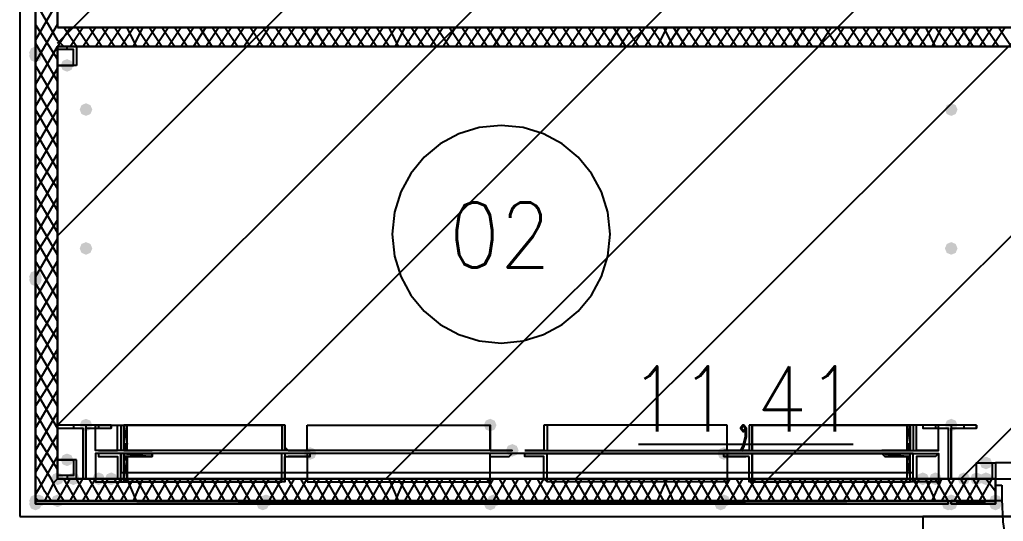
# Model space of a CAD drawing. Header units: millimetres. Extents: x 0 to 420, y 0 to 297.
# Drawn here: x 105.16 to 118.34, y 117.88 to 124.61 of the extents above; entities that cross this region are included whole.
import ezdxf

# ---------------------------------------------------------------- set-up
doc = ezdxf.new("R2010")
doc.units = ezdxf.units.MM
doc.layers.get('0').update_dxf_attribs({"linetype": 'CONTINUOUS'})
doc.styles.get("Standard").update_dxf_attribs({"font": 'STANDARD'})

msp = doc.modelspace()

# ---------------------------------------------------------------- hatches: boundary and pattern name
at = {"true_color": 0x000007}
h = msp.add_hatch(color=0, dxfattribs=at)
h.paths.add_polyline_path([(105.367667, 136.186333), (105.367667, 118.152333)], flags=0)
h.paths.add_polyline_path([(105.367667, 118.152333), (105.367667, 136.186333)], flags=0)
at = {"true_color": 0x0000fe}
for points in [[(105.452333, 124.163667), (105.427463, 124.103871), (105.367667, 124.079), (105.307871, 124.103871), (105.283, 124.163667), (105.307871, 124.223462), (105.367667, 124.248333), (105.427462, 124.223463)], [(105.452333, 124.121333), (105.427463, 124.061537), (105.367667, 124.036667), (105.307871, 124.061537), (105.283, 124.121333), (105.307871, 124.181129), (105.367667, 124.206), (105.427462, 124.181129)], [(105.452333, 121.158), (105.427463, 121.098204), (105.367667, 121.073333), (105.307871, 121.098204), (105.283, 121.158), (105.307871, 121.217796), (105.367667, 121.242667), (105.427462, 121.217796)], [(105.452333, 121.115667), (105.427463, 121.055871), (105.367667, 121.031), (105.307871, 121.055871), (105.283, 121.115667), (105.307871, 121.175462), (105.367667, 121.200333), (105.427462, 121.175463)], [(105.452333, 118.152333), (105.427463, 118.092537), (105.367667, 118.067667), (105.307871, 118.092537), (105.283, 118.152333), (105.307871, 118.212129), (105.367667, 118.237), (105.427462, 118.212129)], [(105.452333, 118.152333), (105.427463, 118.092537), (105.367667, 118.067667), (105.307871, 118.092537), (105.283, 118.152333), (105.307871, 118.212129), (105.367667, 118.237), (105.427462, 118.212129)], [(105.452333, 118.152333), (105.427463, 118.092537), (105.367667, 118.067667), (105.307871, 118.092537), (105.283, 118.152333), (105.307871, 118.212129), (105.367667, 118.237), (105.427462, 118.212129)], [(105.452333, 118.152333), (105.427463, 118.092537), (105.367667, 118.067667), (105.307871, 118.092537), (105.283, 118.152333), (105.307871, 118.212129), (105.367667, 118.237), (105.427462, 118.212129)], [(105.452333, 118.11), (105.427463, 118.050204), (105.367667, 118.025333), (105.307871, 118.050204), (105.283, 118.11), (105.307871, 118.169796), (105.367667, 118.194667), (105.427462, 118.169796)], [(105.452333, 118.11), (105.427463, 118.050204), (105.367667, 118.025333), (105.307871, 118.050204), (105.283, 118.11), (105.307871, 118.169796), (105.367667, 118.194667), (105.427462, 118.169796)], [(105.452333, 118.11), (105.427463, 118.050204), (105.367667, 118.025333), (105.307871, 118.050204), (105.283, 118.11), (105.307871, 118.169796), (105.367667, 118.194667), (105.427462, 118.169796)], [(105.452333, 118.11), (105.427463, 118.050204), (105.367667, 118.025333), (105.307871, 118.050204), (105.283, 118.11), (105.307871, 118.169796), (105.367667, 118.194667), (105.427462, 118.169796)], [(108.500333, 118.11), (108.475463, 118.050204), (108.415667, 118.025333), (108.355871, 118.050204), (108.331, 118.11), (108.355871, 118.169796), (108.415667, 118.194667), (108.475462, 118.169796)], [(108.542667, 118.152333), (108.517796, 118.092537), (108.458, 118.067667), (108.398204, 118.092537), (108.373333, 118.152333), (108.398204, 118.212129), (108.458, 118.237), (108.517796, 118.212129)], [(111.548333, 118.11), (111.523463, 118.050204), (111.463667, 118.025333), (111.403871, 118.050204), (111.379, 118.11), (111.403871, 118.169796), (111.463667, 118.194667), (111.523462, 118.169796)], [(111.590667, 118.152333), (111.565796, 118.092537), (111.506, 118.067667), (111.446204, 118.092537), (111.421333, 118.152333), (111.446204, 118.212129), (111.506, 118.237), (111.565796, 118.212129)], [(114.638667, 118.11), (114.613796, 118.050204), (114.554, 118.025333), (114.494204, 118.050204), (114.469333, 118.11), (114.494204, 118.169796), (114.554, 118.194667), (114.613796, 118.169796)], [(114.681, 118.152333), (114.656129, 118.092537), (114.596333, 118.067667), (114.536537, 118.092537), (114.511667, 118.152333), (114.536537, 118.212129), (114.596333, 118.237), (114.656129, 118.212129)], [(117.686667, 118.11), (117.661796, 118.050204), (117.602, 118.025333), (117.542204, 118.050204), (117.517333, 118.11), (117.542204, 118.169796), (117.602, 118.194667), (117.661796, 118.169796)], [(117.729, 118.152333), (117.704129, 118.092537), (117.644333, 118.067667), (117.584538, 118.092537), (117.559667, 118.152333), (117.584537, 118.212129), (117.644333, 118.237), (117.704129, 118.212129)], [(117.729, 118.152333), (117.704129, 118.092537), (117.644333, 118.067667), (117.584538, 118.092537), (117.559667, 118.152333), (117.584537, 118.212129), (117.644333, 118.237), (117.704129, 118.212129)], [(117.729, 118.11), (117.704129, 118.050204), (117.644333, 118.025333), (117.584538, 118.050204), (117.559667, 118.11), (117.584537, 118.169796), (117.644333, 118.194667), (117.704129, 118.169796)], [(118.321667, 118.152333), (118.296796, 118.092537), (118.237, 118.067667), (118.177204, 118.092537), (118.152333, 118.152333), (118.177204, 118.212129), (118.237, 118.237), (118.296796, 118.212129)], [(118.321667, 118.11), (118.296796, 118.050204), (118.237, 118.025333), (118.177204, 118.050204), (118.152333, 118.11), (118.177204, 118.169796), (118.237, 118.194667), (118.296796, 118.169796)]]:
    msp.add_hatch(color=0, dxfattribs=at).paths.add_polyline_path(points, flags=0)
at = {"true_color": 0x000007}
for points in [[(105.875667, 123.994333), (105.850796, 123.934537), (105.791, 123.909667), (105.731204, 123.934537), (105.706333, 123.994333), (105.731204, 124.054129), (105.791, 124.079), (105.850796, 124.054129)], [(106.129667, 123.401667), (106.104796, 123.341871), (106.045, 123.317), (105.985204, 123.341871), (105.960333, 123.401667), (105.985204, 123.461462), (106.045, 123.486333), (106.104796, 123.461463)], [(117.729, 123.401667), (117.704129, 123.341871), (117.644333, 123.317), (117.584538, 123.341871), (117.559667, 123.401667), (117.584537, 123.461462), (117.644333, 123.486333), (117.704129, 123.461463)], [(106.129667, 121.539), (106.104796, 121.479204), (106.045, 121.454333), (105.985204, 121.479204), (105.960333, 121.539), (105.985204, 121.598796), (106.045, 121.623667), (106.104796, 121.598796)], [(117.729, 121.539), (117.704129, 121.479204), (117.644333, 121.454333), (117.584538, 121.479204), (117.559667, 121.539), (117.584537, 121.598796), (117.644333, 121.623667), (117.704129, 121.598796)], [(106.129667, 119.168333), (106.104796, 119.108538), (106.045, 119.083667), (105.985204, 119.108538), (105.960333, 119.168333), (105.985204, 119.228129), (106.045, 119.253), (106.104796, 119.228129)], [(111.548333, 119.168333), (111.523463, 119.108538), (111.463667, 119.083667), (111.403871, 119.108538), (111.379, 119.168333), (111.403871, 119.228129), (111.463667, 119.253), (111.523462, 119.228129)], [(117.729, 119.168333), (117.704129, 119.108538), (117.644333, 119.083667), (117.584538, 119.108538), (117.559667, 119.168333), (117.584537, 119.228129), (117.644333, 119.253), (117.704129, 119.228129)], [(109.135333, 118.787333), (109.110463, 118.727537), (109.050667, 118.702667), (108.990871, 118.727537), (108.966, 118.787333), (108.990871, 118.847129), (109.050667, 118.872), (109.110462, 118.847129)], [(111.844667, 118.829667), (111.819796, 118.769871), (111.76, 118.745), (111.700204, 118.769871), (111.675333, 118.829667), (111.700204, 118.889462), (111.76, 118.914333), (111.819796, 118.889463)], [(114.681, 118.787333), (114.656129, 118.727537), (114.596333, 118.702667), (114.536537, 118.727537), (114.511667, 118.787333), (114.536537, 118.847129), (114.596333, 118.872), (114.656129, 118.847129)], [(105.875667, 118.702667), (105.850796, 118.642871), (105.791, 118.618), (105.731204, 118.642871), (105.706333, 118.702667), (105.731204, 118.762462), (105.791, 118.787333), (105.850796, 118.762463)], [(118.194667, 118.660333), (118.169796, 118.600538), (118.11, 118.575667), (118.050204, 118.600538), (118.025333, 118.660333), (118.050204, 118.720129), (118.11, 118.745), (118.169796, 118.720129)], [(105.748667, 118.448667), (105.723796, 118.388871), (105.664, 118.364), (105.604204, 118.388871), (105.579333, 118.448667), (105.604204, 118.508462), (105.664, 118.533333), (105.723796, 118.508463)], [(105.748667, 118.448667), (105.723796, 118.388871), (105.664, 118.364), (105.604204, 118.388871), (105.579333, 118.448667), (105.604204, 118.508462), (105.664, 118.533333), (105.723796, 118.508463)], [(105.960333, 118.448667), (105.935463, 118.388871), (105.875667, 118.364), (105.815871, 118.388871), (105.791, 118.448667), (105.815871, 118.508462), (105.875667, 118.533333), (105.935462, 118.508463)], [(106.299, 118.448667), (106.274129, 118.388871), (106.214333, 118.364), (106.154538, 118.388871), (106.129667, 118.448667), (106.154537, 118.508462), (106.214333, 118.533333), (106.274129, 118.508463)], [(106.468333, 118.448667), (106.443463, 118.388871), (106.383667, 118.364), (106.323871, 118.388871), (106.299, 118.448667), (106.323871, 118.508462), (106.383667, 118.533333), (106.443462, 118.508463)], [(117.348, 118.448667), (117.323129, 118.388871), (117.263333, 118.364), (117.203538, 118.388871), (117.178667, 118.448667), (117.203537, 118.508462), (117.263333, 118.533333), (117.323129, 118.508463)], [(117.517333, 118.448667), (117.492463, 118.388871), (117.432667, 118.364), (117.372871, 118.388871), (117.348, 118.448667), (117.372871, 118.508462), (117.432667, 118.533333), (117.492462, 118.508463)], [(117.898333, 118.448667), (117.873463, 118.388871), (117.813667, 118.364), (117.753871, 118.388871), (117.729, 118.448667), (117.753871, 118.508462), (117.813667, 118.533333), (117.873462, 118.508463)], [(118.067667, 118.448667), (118.042796, 118.388871), (117.983, 118.364), (117.923204, 118.388871), (117.898333, 118.448667), (117.923204, 118.508462), (117.983, 118.533333), (118.042796, 118.508463)], [(118.194667, 118.448667), (118.169796, 118.388871), (118.11, 118.364), (118.050204, 118.388871), (118.025333, 118.448667), (118.050204, 118.508462), (118.11, 118.533333), (118.169796, 118.508463)], [(105.494667, 118.152333), (105.469796, 118.092537), (105.41, 118.067667), (105.350204, 118.092537), (105.325333, 118.152333), (105.350204, 118.212129), (105.41, 118.237), (105.469796, 118.212129)], [(105.748667, 118.152333), (105.723796, 118.092537), (105.664, 118.067667), (105.604204, 118.092537), (105.579333, 118.152333), (105.604204, 118.212129), (105.664, 118.237), (105.723796, 118.212129)]]:
    msp.add_hatch(color=0, dxfattribs=at).paths.add_polyline_path(points, flags=0)
at = {"true_color": 0x000062}
h = msp.add_hatch(color=0, dxfattribs=at)
h.paths.add_polyline_path([(106.553, 119.168333), (106.595333, 119.168333)], flags=0)
h.paths.add_polyline_path([(106.595333, 119.168333), (106.553, 119.168333)], flags=0)
h.paths.add_polyline_path([(106.595333, 119.168333), (106.553, 119.168333)], flags=0)
h.paths.add_polyline_path([(106.553, 119.168333), (106.595333, 119.168333)], flags=0)
h.paths.add_polyline_path([(106.595333, 119.168333), (106.553, 119.168333)], flags=0)
h.paths.add_polyline_path([(106.595333, 119.168333), (106.553, 119.168333)], flags=0)
h = msp.add_hatch(color=0, dxfattribs=at)
h.paths.add_polyline_path([(106.595333, 119.168333), (106.553, 119.168333), (106.595333, 118.914333)], flags=0)
h.paths.add_polyline_path([(106.553, 119.168333), (106.595333, 118.914333), (106.553, 118.914333)], flags=0)
for points in [[(117.094, 119.168333), (117.051667, 119.168333)], [(106.934, 118.829667), (106.849333, 118.829667)], [(116.755333, 118.829667), (116.797667, 118.829667)], [(116.755333, 118.745), (116.797667, 118.745)]]:
    msp.add_hatch(color=0, dxfattribs=at).paths.add_polyline_path(points, flags=0)
h = msp.add_hatch(color=0, dxfattribs=at)
h.paths.add_polyline_path([(117.094, 119.168333), (117.051667, 119.168333), (117.094, 118.914333)], flags=0)
h.paths.add_polyline_path([(117.051667, 119.168333), (117.094, 118.914333), (117.051667, 118.914333)], flags=0)
h = msp.add_hatch(color=0, dxfattribs=at)
h.paths.add_polyline_path([(106.595333, 118.914333), (106.553, 118.914333), (106.595333, 118.872)], flags=0)
h.paths.add_polyline_path([(106.553, 118.914333), (106.595333, 118.872), (106.553, 118.872)], flags=0)
h = msp.add_hatch(color=0, dxfattribs=at)
h.paths.add_polyline_path([(106.595333, 118.872), (106.553, 118.872), (106.595333, 118.829667)], flags=0)
h.paths.add_polyline_path([(106.553, 118.872), (106.595333, 118.829667), (106.553, 118.829667)], flags=0)
h.paths.add_polyline_path([(106.595333, 118.829667), (106.553, 118.829667)], flags=0)
h.paths.add_polyline_path([(106.553, 118.829667), (106.595333, 118.829667)], flags=0)
h.paths.add_polyline_path([(106.595333, 118.829667), (106.553, 118.829667)], flags=0)
h.paths.add_polyline_path([(106.595333, 118.829667), (106.553, 118.829667)], flags=0)
h = msp.add_hatch(color=0, dxfattribs=at)
h.paths.add_polyline_path([(106.637667, 118.829667), (106.553, 118.829667)], flags=0)
h.paths.add_polyline_path([(106.637667, 118.829667), (106.553, 118.829667), (106.595333, 118.829667)], flags=0)
h = msp.add_hatch(color=0, dxfattribs=at)
h.paths.add_polyline_path([(106.849333, 118.829667), (106.553, 118.829667)], flags=0)
h.paths.add_polyline_path([(106.849333, 118.829667), (106.553, 118.829667), (106.637667, 118.829667)], flags=0)
h = msp.add_hatch(color=0, dxfattribs=at)
h.paths.add_polyline_path([(106.553, 118.829667), (106.934, 118.829667)], flags=0)
h.paths.add_polyline_path([(106.934, 118.829667), (106.553, 118.829667)], flags=0)
h.paths.add_polyline_path([(106.934, 118.829667), (106.553, 118.829667)], flags=0)
h.paths.add_polyline_path([(106.553, 118.829667), (106.934, 118.829667)], flags=0)
h.paths.add_polyline_path([(106.934, 118.829667), (106.553, 118.829667)], flags=0)
h.paths.add_polyline_path([(106.934, 118.829667), (106.553, 118.829667)], flags=0)
h.paths.add_polyline_path([(106.553, 118.829667), (106.934, 118.829667)], flags=0)
h.paths.add_polyline_path([(106.934, 118.829667), (106.553, 118.829667)], flags=0)
h.paths.add_polyline_path([(106.934, 118.829667), (106.553, 118.829667)], flags=0)
h.paths.add_polyline_path([(106.553, 118.829667), (106.934, 118.829667)], flags=0)
h.paths.add_polyline_path([(106.934, 118.829667), (106.553, 118.829667)], flags=0)
h.paths.add_polyline_path([(106.934, 118.829667), (106.553, 118.829667)], flags=0)
h.paths.add_polyline_path([(106.553, 118.829667), (106.934, 118.829667)], flags=0)
h = msp.add_hatch(color=0, dxfattribs=at)
h.paths.add_polyline_path([(106.849333, 118.829667), (106.934, 118.829667)], flags=0)
h.paths.add_polyline_path([(106.934, 118.829667), (106.849333, 118.829667)], flags=0)
h = msp.add_hatch(color=0, dxfattribs=at)
h.paths.add_polyline_path([(117.094, 118.829667), (116.755333, 118.829667)], flags=0)
h.paths.add_polyline_path([(116.755333, 118.829667), (117.094, 118.829667)], flags=0)
h.paths.add_polyline_path([(117.094, 118.829667), (116.755333, 118.829667)], flags=0)
h.paths.add_polyline_path([(117.094, 118.829667), (116.755333, 118.829667), (116.713, 118.829667)], flags=0)
h = msp.add_hatch(color=0, dxfattribs=at)
h.paths.add_polyline_path([(116.713, 118.829667), (117.094, 118.829667)], flags=0)
h.paths.add_polyline_path([(117.094, 118.829667), (116.713, 118.829667)], flags=0)
h.paths.add_polyline_path([(117.094, 118.829667), (116.713, 118.829667)], flags=0)
h.paths.add_polyline_path([(116.713, 118.829667), (117.094, 118.829667)], flags=0)
h.paths.add_polyline_path([(117.094, 118.829667), (116.713, 118.829667)], flags=0)
h.paths.add_polyline_path([(117.094, 118.829667), (116.713, 118.829667)], flags=0)
h.paths.add_polyline_path([(116.713, 118.829667), (117.094, 118.829667)], flags=0)
h.paths.add_polyline_path([(117.094, 118.829667), (116.713, 118.829667)], flags=0)
h.paths.add_polyline_path([(117.094, 118.829667), (116.713, 118.829667)], flags=0)
h = msp.add_hatch(color=0, dxfattribs=at)
h.paths.add_polyline_path([(116.755333, 118.829667), (116.797667, 118.829667)], flags=0)
h.paths.add_polyline_path([(116.797667, 118.829667), (116.755333, 118.829667)], flags=0)
h = msp.add_hatch(color=0, dxfattribs=at)
h.paths.add_polyline_path([(117.094, 118.829667), (117.051667, 118.829667)], flags=0)
h.paths.add_polyline_path([(117.051667, 118.829667), (117.094, 118.829667)], flags=0)
h.paths.add_polyline_path([(117.094, 118.829667), (117.051667, 118.829667)], flags=0)
h.paths.add_polyline_path([(117.094, 118.829667), (117.051667, 118.829667), (116.797667, 118.829667)], flags=0)
h = msp.add_hatch(color=0, dxfattribs=at)
h.paths.add_polyline_path([(117.094, 118.914333), (117.051667, 118.914333), (117.094, 118.872)], flags=0)
h.paths.add_polyline_path([(117.051667, 118.914333), (117.094, 118.872), (117.051667, 118.872)], flags=0)
h = msp.add_hatch(color=0, dxfattribs=at)
h.paths.add_polyline_path([(117.094, 118.872), (117.051667, 118.872), (117.094, 118.829667)], flags=0)
h.paths.add_polyline_path([(117.051667, 118.872), (117.094, 118.829667), (117.051667, 118.829667)], flags=0)
h.paths.add_polyline_path([(117.094, 118.829667), (117.051667, 118.829667)], flags=0)
h.paths.add_polyline_path([(117.051667, 118.829667), (117.094, 118.829667)], flags=0)
h.paths.add_polyline_path([(117.094, 118.829667), (117.051667, 118.829667)], flags=0)
h.paths.add_polyline_path([(117.094, 118.829667), (117.051667, 118.829667)], flags=0)
h = msp.add_hatch(color=0, dxfattribs=at)
h.paths.add_polyline_path([(106.553, 118.787333), (106.934, 118.787333)], flags=0)
h.paths.add_polyline_path([(106.553, 118.787333), (106.934, 118.787333)], flags=0)
h.paths.add_polyline_path([(106.934, 118.787333), (106.553, 118.787333)], flags=0)
h.paths.add_polyline_path([(106.934, 118.787333), (106.553, 118.787333)], flags=0)
h.paths.add_polyline_path([(106.553, 118.787333), (106.934, 118.787333)], flags=0)
h.paths.add_polyline_path([(106.934, 118.787333), (106.553, 118.787333)], flags=0)
h.paths.add_polyline_path([(106.934, 118.787333), (106.553, 118.787333)], flags=0)
h.paths.add_polyline_path([(106.553, 118.787333), (106.934, 118.787333)], flags=0)
h.paths.add_polyline_path([(106.934, 118.787333), (106.553, 118.787333)], flags=0)
h = msp.add_hatch(color=0, dxfattribs=at)
h.paths.add_polyline_path([(106.934, 118.787333), (106.553, 118.787333), (106.934, 118.745)], flags=0)
h.paths.add_polyline_path([(106.553, 118.787333), (106.934, 118.745), (106.553, 118.745)], flags=0)
h.paths.add_polyline_path([(106.934, 118.745), (106.553, 118.745)], flags=0)
h.paths.add_polyline_path([(106.553, 118.745), (106.934, 118.745)], flags=0)
h.paths.add_polyline_path([(106.934, 118.745), (106.849333, 118.745)], flags=0)
h.paths.add_polyline_path([(106.934, 118.745), (106.849333, 118.745)], flags=0)
h.paths.add_polyline_path([(106.849333, 118.745), (106.934, 118.745)], flags=0)
h = msp.add_hatch(color=0, dxfattribs=at)
h.paths.add_polyline_path([(106.637667, 118.745), (106.553, 118.745)], flags=0)
h.paths.add_polyline_path([(106.637667, 118.745), (106.553, 118.745), (106.849333, 118.745)], flags=0)
h = msp.add_hatch(color=0, dxfattribs=at)
h.paths.add_polyline_path([(106.595333, 118.745), (106.553, 118.745)], flags=0)
h.paths.add_polyline_path([(106.595333, 118.745), (106.553, 118.745)], flags=0)
h.paths.add_polyline_path([(106.553, 118.745), (106.595333, 118.745)], flags=0)
h.paths.add_polyline_path([(106.595333, 118.745), (106.553, 118.745)], flags=0)
h.paths.add_polyline_path([(106.595333, 118.745), (106.553, 118.745)], flags=0)
h.paths.add_polyline_path([(106.553, 118.745), (106.595333, 118.745)], flags=0)
h.paths.add_polyline_path([(106.595333, 118.745), (106.553, 118.745)], flags=0)
h.paths.add_polyline_path([(106.595333, 118.745), (106.553, 118.745), (106.637667, 118.745)], flags=0)
h = msp.add_hatch(color=0, dxfattribs=at)
h.paths.add_polyline_path([(106.595333, 118.745), (106.553, 118.745), (106.595333, 118.702667)], flags=0)
h.paths.add_polyline_path([(106.553, 118.745), (106.595333, 118.702667), (106.553, 118.702667)], flags=0)
h = msp.add_hatch(color=0, dxfattribs=at)
h.paths.add_polyline_path([(106.595333, 118.702667), (106.553, 118.702667), (106.595333, 118.448667)], flags=0)
h.paths.add_polyline_path([(106.553, 118.702667), (106.595333, 118.448667), (106.553, 118.448667)], flags=0)
h.paths.add_polyline_path([(106.595333, 118.448667), (106.553, 118.448667)], flags=0)
h.paths.add_polyline_path([(106.553, 118.448667), (106.595333, 118.448667)], flags=0)
h.paths.add_polyline_path([(106.595333, 118.448667), (106.553, 118.448667)], flags=0)
h.paths.add_polyline_path([(106.595333, 118.448667), (106.553, 118.448667)], flags=0)
h = msp.add_hatch(color=0, dxfattribs=at)
h.paths.add_polyline_path([(116.713, 118.787333), (117.094, 118.787333)], flags=0)
h.paths.add_polyline_path([(116.713, 118.787333), (117.094, 118.787333)], flags=0)
h.paths.add_polyline_path([(117.094, 118.787333), (116.713, 118.787333)], flags=0)
h.paths.add_polyline_path([(117.094, 118.787333), (116.713, 118.787333)], flags=0)
h.paths.add_polyline_path([(116.713, 118.787333), (117.094, 118.787333)], flags=0)
h.paths.add_polyline_path([(117.094, 118.787333), (116.713, 118.787333)], flags=0)
h.paths.add_polyline_path([(117.094, 118.787333), (116.713, 118.787333)], flags=0)
h.paths.add_polyline_path([(116.713, 118.787333), (117.094, 118.787333)], flags=0)
h.paths.add_polyline_path([(117.094, 118.787333), (116.713, 118.787333)], flags=0)
h = msp.add_hatch(color=0, dxfattribs=at)
h.paths.add_polyline_path([(117.094, 118.787333), (116.713, 118.787333), (117.094, 118.745)], flags=0)
h.paths.add_polyline_path([(116.713, 118.787333), (117.094, 118.745), (116.755333, 118.745)], flags=0)
h.paths.add_polyline_path([(117.094, 118.745), (116.755333, 118.745)], flags=0)
h.paths.add_polyline_path([(116.755333, 118.745), (117.094, 118.745)], flags=0)
h = msp.add_hatch(color=0, dxfattribs=at)
h.paths.add_polyline_path([(116.755333, 118.745), (116.797667, 118.745)], flags=0)
h.paths.add_polyline_path([(116.797667, 118.745), (116.755333, 118.745)], flags=0)
h = msp.add_hatch(color=0, dxfattribs=at)
h.paths.add_polyline_path([(117.094, 118.745), (116.797667, 118.745)], flags=0)
h.paths.add_polyline_path([(116.797667, 118.745), (117.094, 118.745), (117.051667, 118.745)], flags=0)
h = msp.add_hatch(color=0, dxfattribs=at)
h.paths.add_polyline_path([(117.051667, 118.745), (117.094, 118.745)], flags=0)
h.paths.add_polyline_path([(117.094, 118.745), (117.051667, 118.745)], flags=0)
h.paths.add_polyline_path([(117.094, 118.745), (117.051667, 118.745)], flags=0)
h.paths.add_polyline_path([(117.051667, 118.745), (117.094, 118.745)], flags=0)
h.paths.add_polyline_path([(117.094, 118.745), (117.051667, 118.745)], flags=0)
h.paths.add_polyline_path([(117.094, 118.745), (117.051667, 118.745)], flags=0)
h.paths.add_polyline_path([(117.051667, 118.745), (117.094, 118.745)], flags=0)
h.paths.add_polyline_path([(117.094, 118.745), (117.051667, 118.745)], flags=0)
h = msp.add_hatch(color=0, dxfattribs=at)
h.paths.add_polyline_path([(117.094, 118.745), (117.051667, 118.745), (117.094, 118.702667)], flags=0)
h.paths.add_polyline_path([(117.051667, 118.745), (117.094, 118.702667), (117.051667, 118.702667)], flags=0)
h = msp.add_hatch(color=0, dxfattribs=at)
h.paths.add_polyline_path([(117.094, 118.448667), (117.094, 118.406333)], flags=0)
h.paths.add_polyline_path([(117.094, 118.406333), (117.094, 118.448667)], flags=0)
at = {"true_color": 0x000007}
h = msp.add_hatch(color=0, dxfattribs=at)
h.paths.add_polyline_path([(105.367667, 118.152333), (105.367667, 118.11)], flags=0)
h.paths.add_polyline_path([(105.367667, 118.11), (105.367667, 118.152333)], flags=0)
h.paths.add_polyline_path([(105.367667, 118.11), (105.367667, 118.152333), (117.602, 118.11)], flags=0)
h.paths.add_polyline_path([(105.367667, 118.152333), (117.602, 118.11), (117.602, 118.152333)], flags=0)
h = msp.add_hatch(color=0, dxfattribs=at)
h.paths.add_polyline_path([(118.237, 118.152333), (117.644333, 118.152333), (118.237, 118.11)], flags=0)
h.paths.add_polyline_path([(117.644333, 118.152333), (118.237, 118.11), (117.644333, 118.11)], flags=0)

# ---------------------------------------------------------------- linework, layer by layer
at = {"color": 0, "true_color": 0x000007}
for points in [[(105.156, 117.940667), (390.990667, 117.940667), (390.990667, 235.627333), (105.156, 235.627333)], [(105.664, 124.502333), (122.174, 124.502333), (122.174, 118.448667), (134.874, 118.448667), (134.874, 152.908), (105.664, 152.908), (105.664, 136.567333)], [(105.367667, 136.186333), (105.367667, 118.152333)], [(105.367667, 118.152333), (105.367667, 136.186333)], [(105.367667, 136.186333), (105.367667, 118.152333)], [(105.367667, 136.186333), (105.367667, 118.152333)], [(105.918, 123.994333), (105.664, 123.994333), (105.664, 124.248333), (105.918, 124.248333)], [(105.875667, 123.994333), (105.875667, 124.206), (105.664, 124.206), (105.664, 123.994333)], [(106.383667, 119.168333), (105.664, 119.168333), (105.664, 119.126), (106.002667, 119.126), (106.002667, 118.448667), (105.664, 118.448667), (106.383667, 118.448667), (106.045, 118.448667), (106.045, 119.126), (106.383667, 119.126)], [(109.008333, 119.168333), (111.463667, 119.168333), (111.463667, 118.829667), (109.008333, 118.829667)], [(114.638667, 119.168333), (112.225667, 119.168333), (112.225667, 118.829667), (114.638667, 118.829667)], [(117.983, 119.168333), (117.263333, 119.168333), (117.263333, 119.126), (117.602, 119.126), (117.602, 118.448667), (117.263333, 118.448667), (117.983, 118.448667), (117.644333, 118.448667), (117.644333, 119.126), (117.983, 119.126)], [(105.918, 118.702667), (105.664, 118.702667), (105.664, 118.448667), (105.918, 118.448667)], [(105.875667, 118.702667), (105.875667, 118.491), (105.664, 118.491), (105.664, 118.702667)], [(106.510667, 118.787333), (106.510667, 118.745), (106.510667, 118.533333)], [(109.008333, 118.406333), (111.463667, 118.406333), (111.463667, 118.787333), (109.008333, 118.787333)], [(114.638667, 118.406333), (112.225667, 118.406333), (112.225667, 118.787333), (114.638667, 118.787333)], [(117.983, 118.660333), (118.194667, 118.660333), (118.194667, 118.448667), (117.983, 118.448667), (117.983, 118.660333), (118.237, 118.660333), (118.237, 118.448667), (117.983, 118.448667)], [(118.321667, 118.364), (118.321667, 118.279333), (118.321667, 118.152333), (118.237, 118.152333), (118.237, 118.364)], [(105.367667, 118.152333), (105.367667, 118.11)], [(105.367667, 118.11), (105.367667, 118.152333)], [(105.367667, 118.11), (105.367667, 118.152333), (117.602, 118.11)], [(105.367667, 118.152333), (117.602, 118.11), (117.602, 118.152333)], [(105.367667, 118.152333), (117.602, 118.152333), (117.602, 118.11), (105.367667, 118.11)], [(105.367667, 118.152333), (117.602, 118.152333), (117.602, 118.11), (105.367667, 118.11)], [(118.237, 118.152333), (117.644333, 118.152333), (118.237, 118.11)], [(117.644333, 118.152333), (118.237, 118.11), (117.644333, 118.11)], [(118.237, 118.152333), (118.237, 118.11), (117.644333, 118.11), (117.644333, 118.152333), (118.237, 118.152333), (117.644333, 118.152333), (117.644333, 118.11), (118.237, 118.11)], [(117.263333, 109.304667), (378.883333, 109.304667), (378.883333, 117.940667), (117.263333, 117.940667)]]:
    msp.add_lwpolyline(points, close=True, dxfattribs=at)
for points in [[(105.367667, 173.439667), (105.367667, 118.448667)], [(105.664, 124.502333), (105.664, 152.908)], [(105.367667, 118.152333), (105.367667, 136.186333), (105.367667, 118.152333), (105.367667, 136.186333)], [(105.367667, 124.333), (105.664, 124.841)], [(105.664, 124.333), (105.367667, 124.841)], [(105.367667, 124.036667), (105.664, 124.544667)], [(105.664, 124.079), (105.367667, 124.544667)], [(105.664, 124.248333), (105.833333, 124.502333)], [(122.216333, 124.502333), (105.664, 124.502333)], [(105.918, 124.248333), (105.748667, 124.502333)], [(105.833333, 124.248333), (106.002667, 124.502333)], [(106.087333, 124.248333), (105.918, 124.502333)], [(106.002667, 124.248333), (106.172, 124.502333)], [(106.256667, 124.248333), (106.087333, 124.502333)], [(106.172, 124.248333), (106.341333, 124.502333)], [(106.426, 124.248333), (106.256667, 124.502333)], [(106.341333, 124.248333), (106.510667, 124.502333)], [(106.595333, 124.248333), (106.426, 124.502333)], [(106.510667, 124.248333), (106.68, 124.502333)], [(106.722333, 124.248333), (106.595333, 124.502333)], [(106.68, 124.248333), (106.807, 124.502333)], [(106.891667, 124.248333), (106.722333, 124.502333)], [(106.807, 124.248333), (106.976333, 124.502333)], [(107.061, 124.248333), (106.891667, 124.502333)], [(106.976333, 124.248333), (107.145667, 124.502333)], [(107.230333, 124.248333), (107.061, 124.502333)], [(107.145667, 124.248333), (107.315, 124.502333)], [(107.399667, 124.248333), (107.230333, 124.502333)], [(107.315, 124.248333), (107.484333, 124.502333)], [(107.569, 124.248333), (107.399667, 124.502333)], [(107.484333, 124.248333), (107.653667, 124.502333)], [(107.738333, 124.248333), (107.569, 124.502333)], [(107.653667, 124.248333), (107.823, 124.502333)], [(107.907667, 124.248333), (107.738333, 124.502333)], [(107.823, 124.248333), (107.992333, 124.502333)], [(108.077, 124.248333), (107.907667, 124.502333)], [(107.992333, 124.248333), (108.161667, 124.502333)], [(108.246333, 124.248333), (108.077, 124.502333)], [(108.161667, 124.248333), (108.331, 124.502333)], [(108.415667, 124.248333), (108.246333, 124.502333)], [(108.331, 124.248333), (108.500333, 124.502333)], [(108.585, 124.248333), (108.415667, 124.502333)], [(108.500333, 124.248333), (108.669667, 124.502333)], [(108.754333, 124.248333), (108.585, 124.502333)], [(108.669667, 124.248333), (108.839, 124.502333)], [(108.923667, 124.248333), (108.754333, 124.502333)], [(108.839, 124.248333), (109.008333, 124.502333)], [(109.093, 124.248333), (108.923667, 124.502333)], [(109.008333, 124.248333), (109.177667, 124.502333)], [(109.262333, 124.248333), (109.093, 124.502333)], [(109.177667, 124.248333), (109.347, 124.502333)], [(109.431667, 124.248333), (109.262333, 124.502333)], [(109.347, 124.248333), (109.516333, 124.502333)], [(109.601, 124.248333), (109.431667, 124.502333)], [(109.516333, 124.248333), (109.685667, 124.502333)], [(109.770333, 124.248333), (109.601, 124.502333)], [(109.685667, 124.248333), (109.855, 124.502333)], [(109.939667, 124.248333), (109.770333, 124.502333)], [(109.855, 124.248333), (110.024333, 124.502333)], [(110.109, 124.248333), (109.939667, 124.502333)], [(110.024333, 124.248333), (110.193667, 124.502333)], [(110.236, 124.248333), (110.109, 124.502333)], [(110.193667, 124.248333), (110.320667, 124.502333)], [(110.405333, 124.248333), (110.236, 124.502333)], [(110.320667, 124.248333), (110.49, 124.502333)], [(110.574667, 124.248333), (110.405333, 124.502333)], [(110.49, 124.248333), (110.659333, 124.502333)], [(110.744, 124.248333), (110.574667, 124.502333)], [(110.659333, 124.248333), (110.828667, 124.502333)], [(110.913333, 124.248333), (110.744, 124.502333)], [(110.828667, 124.248333), (110.998, 124.502333)], [(111.082667, 124.248333), (110.913333, 124.502333)], [(110.998, 124.248333), (111.167333, 124.502333)], [(111.252, 124.248333), (111.082667, 124.502333)], [(111.167333, 124.248333), (111.336667, 124.502333)], [(111.421333, 124.248333), (111.252, 124.502333)], [(111.336667, 124.248333), (111.506, 124.502333)], [(111.590667, 124.248333), (111.421333, 124.502333)], [(111.506, 124.248333), (111.675333, 124.502333)], [(111.76, 124.248333), (111.590667, 124.502333)], [(111.675333, 124.248333), (111.844667, 124.502333)], [(111.929333, 124.248333), (111.76, 124.502333)], [(111.844667, 124.248333), (112.014, 124.502333)], [(112.098667, 124.248333), (111.929333, 124.502333)], [(112.014, 124.248333), (112.183333, 124.502333)], [(112.268, 124.248333), (112.098667, 124.502333)], [(112.183333, 124.248333), (112.352667, 124.502333)], [(112.437333, 124.248333), (112.268, 124.502333)], [(112.352667, 124.248333), (112.522, 124.502333)], [(112.606667, 124.248333), (112.437333, 124.502333)], [(112.522, 124.248333), (112.691333, 124.502333)], [(112.776, 124.248333), (112.606667, 124.502333)], [(112.691333, 124.248333), (112.860667, 124.502333)], [(112.945333, 124.248333), (112.776, 124.502333)], [(112.860667, 124.248333), (113.03, 124.502333)], [(113.114667, 124.248333), (112.945333, 124.502333)], [(113.03, 124.248333), (113.199333, 124.502333)], [(113.284, 124.248333), (113.114667, 124.502333)], [(113.199333, 124.248333), (113.368667, 124.502333)], [(113.453333, 124.248333), (113.284, 124.502333)], [(113.368667, 124.248333), (113.538, 124.502333)], [(113.622667, 124.248333), (113.453333, 124.502333)], [(113.538, 124.248333), (113.707333, 124.502333)], [(113.792, 124.248333), (113.622667, 124.502333)], [(113.707333, 124.248333), (113.834333, 124.502333)], [(113.919, 124.248333), (113.792, 124.502333)], [(113.834333, 124.248333), (114.003667, 124.502333)], [(114.088333, 124.248333), (113.919, 124.502333)], [(114.003667, 124.248333), (114.173, 124.502333)], [(114.257667, 124.248333), (114.088333, 124.502333)], [(114.173, 124.248333), (114.342333, 124.502333)], [(114.427, 124.248333), (114.257667, 124.502333)], [(114.342333, 124.248333), (114.511667, 124.502333)], [(114.596333, 124.248333), (114.427, 124.502333)], [(114.511667, 124.248333), (114.681, 124.502333)], [(114.765667, 124.248333), (114.596333, 124.502333)], [(114.681, 124.248333), (114.850333, 124.502333)], [(114.935, 124.248333), (114.765667, 124.502333)], [(114.850333, 124.248333), (115.019667, 124.502333)], [(115.104333, 124.248333), (114.935, 124.502333)], [(115.019667, 124.248333), (115.189, 124.502333)], [(115.273667, 124.248333), (115.104333, 124.502333)], [(115.189, 124.248333), (115.358333, 124.502333)], [(115.443, 124.248333), (115.273667, 124.502333)], [(115.358333, 124.248333), (115.527667, 124.502333)], [(115.612333, 124.248333), (115.443, 124.502333)], [(115.527667, 124.248333), (115.697, 124.502333)], [(115.781667, 124.248333), (115.612333, 124.502333)], [(115.697, 124.248333), (115.866333, 124.502333)], [(115.951, 124.248333), (115.781667, 124.502333)], [(115.866333, 124.248333), (116.035667, 124.502333)], [(116.120333, 124.248333), (115.951, 124.502333)], [(116.035667, 124.248333), (116.205, 124.502333)], [(116.289667, 124.248333), (116.120333, 124.502333)], [(116.205, 124.248333), (116.374333, 124.502333)], [(116.459, 124.248333), (116.289667, 124.502333)], [(116.374333, 124.248333), (116.543667, 124.502333)], [(116.628333, 124.248333), (116.459, 124.502333)], [(116.543667, 124.248333), (116.713, 124.502333)], [(116.797667, 124.248333), (116.628333, 124.502333)], [(116.713, 124.248333), (116.882333, 124.502333)], [(116.967, 124.248333), (116.797667, 124.502333)], [(116.882333, 124.248333), (117.051667, 124.502333)], [(117.136333, 124.248333), (116.967, 124.502333)], [(117.051667, 124.248333), (117.221, 124.502333)], [(117.305667, 124.248333), (117.136333, 124.502333)], [(117.221, 124.248333), (117.390333, 124.502333)], [(117.432667, 124.248333), (117.305667, 124.502333)], [(117.390333, 124.248333), (117.517333, 124.502333)], [(117.602, 124.248333), (117.432667, 124.502333)], [(117.517333, 124.248333), (117.686667, 124.502333)], [(117.771333, 124.248333), (117.602, 124.502333)], [(117.686667, 124.248333), (117.856, 124.502333)], [(117.940667, 124.248333), (117.771333, 124.502333)], [(117.856, 124.248333), (118.025333, 124.502333)], [(118.11, 124.248333), (117.940667, 124.502333)], [(118.025333, 124.248333), (118.194667, 124.502333)], [(118.279333, 124.248333), (118.11, 124.502333)], [(118.194667, 124.248333), (118.364, 124.502333)], [(118.448667, 124.248333), (118.279333, 124.502333)], [(105.664, 123.782667), (105.367667, 124.290667)], [(105.367667, 123.740333), (105.664, 124.248333)], [(105.748667, 124.248333), (105.664, 124.333)], [(105.664, 124.248333), (122.216333, 124.248333)], [(105.664, 118.448667), (105.664, 124.248333)], [(105.791, 124.206), (105.791, 124.248333)], [(105.664, 123.486333), (105.367667, 123.994333)], [(105.367667, 123.444), (105.664, 123.952)], [(105.664, 123.19), (105.367667, 123.698)], [(105.367667, 123.19), (105.664, 123.655667)], [(105.367667, 122.893667), (105.664, 123.401667)], [(105.664, 122.893667), (105.367667, 123.401667)], [(113.072333, 121.7295), (113.042661, 122.023844), (112.957561, 122.297996), (112.822905, 122.546083), (112.644566, 122.762232), (112.428416, 122.940572), (112.180329, 123.075228), (111.906177, 123.160328), (111.611833, 123.19), (111.31749, 123.160328), (111.043338, 123.075228), (110.795251, 122.940572), (110.579101, 122.762232), (110.400762, 122.546083), (110.266106, 122.297996), (110.181005, 122.023844), (110.151333, 121.7295)], [(105.367667, 122.597333), (105.664, 123.105333)], [(105.664, 122.597333), (105.367667, 123.105333)], [(105.367667, 122.301), (105.664, 122.809)], [(105.664, 122.343333), (105.367667, 122.809)], [(105.664, 122.047), (105.367667, 122.555)], [(105.367667, 122.004667), (105.664, 122.512667)], [(105.664, 121.750667), (105.367667, 122.258667)], [(105.367667, 121.708333), (105.664, 122.216333)], [(105.664, 121.454333), (105.367667, 121.962333)], [(105.367667, 121.454333), (105.664, 121.92)], [(110.151333, 121.7295), (110.181005, 121.435156), (110.266106, 121.161004), (110.400762, 120.912917), (110.579101, 120.696768), (110.795251, 120.518428), (111.043338, 120.383772), (111.31749, 120.298672), (111.611833, 120.269), (111.906177, 120.298672), (112.180329, 120.383772), (112.428416, 120.518428), (112.644566, 120.696768), (112.822905, 120.912917), (112.957561, 121.161004), (113.042661, 121.435156), (113.072333, 121.7295)], [(105.367667, 121.158), (105.664, 121.666)], [(105.664, 121.158), (105.367667, 121.666)], [(105.367667, 120.861667), (105.664, 121.369667)], [(105.664, 120.861667), (105.367667, 121.369667)], [(105.367667, 120.565333), (105.664, 121.073333)], [(105.664, 120.565333), (105.367667, 121.073333)], [(105.367667, 120.269), (105.664, 120.777)], [(105.664, 120.311333), (105.367667, 120.777)], [(105.664, 120.015), (105.367667, 120.523)], [(105.367667, 119.972667), (105.664, 120.480667)], [(105.664, 119.718667), (105.367667, 120.226667)], [(105.367667, 119.676333), (105.664, 120.184333)], [(105.664, 119.422333), (105.367667, 119.930333)], [(105.367667, 119.422333), (105.664, 119.888)], [(105.367667, 119.126), (105.664, 119.634)], [(105.664, 119.126), (105.367667, 119.634)], [(105.367667, 118.829667), (105.664, 119.337667)], [(105.664, 118.829667), (105.367667, 119.337667)], [(105.664, 119.168333), (105.664, 119.126)], [(105.875667, 119.168333), (105.875667, 119.126)], [(106.045, 119.168333), (106.045, 118.448667)], [(106.553, 118.829667), (106.172, 118.829667), (106.172, 119.168333), (106.553, 119.168333)], [(106.214333, 119.168333), (106.214333, 119.126)], [(106.510667, 119.168333), (108.669667, 119.168333), (108.669667, 118.829667), (106.510667, 118.829667), (106.214333, 118.829667), (106.468333, 118.829667), (106.468333, 118.872), (106.468333, 119.168333), (106.510667, 119.168333), (106.510667, 118.829667)], [(106.383667, 119.168333), (106.383667, 119.126)], [(108.712, 119.168333), (106.553, 119.168333)], [(108.712, 118.829667), (108.712, 119.168333), (108.712, 118.872), (108.754333, 118.829667)], [(111.463667, 118.829667), (111.506, 118.829667), (111.717667, 118.829667), (111.76, 118.829667), (111.463667, 118.829667), (111.463667, 118.872), (111.463667, 119.168333)], [(112.183333, 119.168333), (112.183333, 118.872), (112.183333, 118.829667), (111.929333, 118.829667)], [(112.225667, 119.168333), (112.183333, 119.168333)], [(114.935, 119.168333), (114.935, 118.872), (114.935, 118.829667)], [(114.977333, 119.168333), (114.935, 119.168333)], [(117.136333, 119.168333), (114.977333, 119.168333), (114.977333, 118.829667), (117.136333, 118.829667), (117.475, 118.829667), (117.432667, 118.829667), (117.221, 118.829667), (117.178667, 118.829667), (117.178667, 118.872), (117.178667, 119.168333), (117.136333, 119.168333), (117.136333, 118.829667)], [(114.977333, 118.829667), (114.977333, 119.168333), (117.094, 119.168333)], [(117.094, 118.829667), (117.475, 118.829667), (117.475, 119.168333), (117.094, 119.168333)], [(117.263333, 119.168333), (117.263333, 119.126)], [(117.432667, 119.168333), (117.432667, 119.126)], [(117.644333, 119.168333), (117.644333, 118.448667)], [(117.813667, 119.168333), (117.813667, 119.126)], [(117.983, 119.168333), (117.983, 119.126)], [(105.367667, 118.533333), (105.664, 119.041333)], [(105.664, 118.575667), (105.367667, 119.041333)], [(108.712, 118.829667), (106.553, 118.829667)], [(106.934, 118.829667), (106.637667, 118.829667)], [(109.050667, 118.829667), (108.754333, 118.829667), (109.050667, 118.829667), (108.712, 118.829667)], [(111.929333, 118.829667), (112.225667, 118.829667)], [(113.453333, 118.914333), (116.332, 118.914333)], [(114.935, 118.829667), (114.892667, 118.829667), (114.596333, 118.829667), (114.977333, 118.829667)], [(114.596333, 118.829667), (114.892667, 118.829667)], [(114.977333, 118.829667), (117.094, 118.829667)], [(116.755333, 118.829667), (117.051667, 118.829667)], [(105.579333, 118.448667), (105.367667, 118.787333)], [(105.494667, 118.448667), (105.664, 118.745)], [(106.553, 118.787333), (106.172, 118.787333), (106.172, 118.406333), (106.553, 118.406333)], [(106.510667, 118.406333), (108.669667, 118.406333), (108.669667, 118.787333), (106.510667, 118.787333), (106.214333, 118.787333), (106.214333, 118.745), (106.468333, 118.745), (106.468333, 118.448667), (106.510667, 118.448667), (106.510667, 118.406333), (106.510667, 118.787333)], [(117.136333, 118.533333), (117.136333, 118.787333), (106.510667, 118.787333)], [(108.712, 118.787333), (106.553, 118.787333)], [(108.712, 118.787333), (108.712, 118.406333), (106.553, 118.406333)], [(106.934, 118.745), (106.637667, 118.745)], [(109.050667, 118.745), (108.754333, 118.745), (109.050667, 118.745), (109.050667, 118.787333), (108.712, 118.787333)], [(108.712, 118.448667), (108.712, 118.745), (108.754333, 118.745)], [(111.76, 118.787333), (111.463667, 118.787333)], [(111.463667, 118.448667), (111.463667, 118.745), (111.506, 118.745), (111.717667, 118.745), (111.76, 118.787333)], [(111.929333, 118.787333), (112.225667, 118.787333)], [(112.183333, 118.448667), (112.183333, 118.745), (111.929333, 118.745), (111.929333, 118.787333)], [(114.935, 118.745), (114.892667, 118.745), (114.596333, 118.745), (114.596333, 118.787333), (114.977333, 118.787333)], [(114.596333, 118.745), (114.892667, 118.745)], [(114.935, 118.448667), (114.935, 118.745)], [(117.136333, 118.406333), (114.977333, 118.406333), (114.977333, 118.787333), (117.136333, 118.787333), (117.475, 118.787333), (117.432667, 118.745), (117.221, 118.745), (117.178667, 118.745), (117.178667, 118.448667), (117.136333, 118.406333), (117.136333, 118.787333)], [(114.977333, 118.787333), (117.094, 118.787333)], [(114.977333, 118.787333), (114.977333, 118.406333), (117.094, 118.406333)], [(116.755333, 118.745), (117.051667, 118.745)], [(117.094, 118.787333), (117.475, 118.787333), (117.475, 118.406333), (117.094, 118.406333)], [(106.510667, 118.575667), (106.510667, 118.533333), (117.136333, 118.533333)], [(119.803333, 118.660333), (118.237, 118.660333), (118.237, 118.533333)], [(105.41, 118.448667), (105.367667, 118.491)], [(105.367667, 118.237), (105.494667, 118.448667)], [(105.367667, 118.152333), (105.367667, 118.448667)], [(105.494667, 118.279333), (105.41, 118.448667)], [(105.621667, 118.364), (105.579333, 118.448667)], [(105.621667, 118.406333), (105.664, 118.448667)], [(105.664, 118.152333), (105.833333, 118.448667)], [(118.237, 118.448667), (105.664, 118.448667)], [(105.918, 118.152333), (105.748667, 118.448667)], [(105.791, 118.491), (105.791, 118.448667)], [(105.833333, 118.152333), (106.002667, 118.448667)], [(106.087333, 118.152333), (105.918, 118.448667)], [(106.002667, 118.152333), (106.172, 118.448667)], [(106.256667, 118.152333), (106.087333, 118.448667)], [(106.172, 118.152333), (106.341333, 118.448667)], [(106.426, 118.152333), (106.256667, 118.448667)], [(106.341333, 118.152333), (106.510667, 118.448667)], [(106.595333, 118.152333), (106.426, 118.448667)], [(106.510667, 118.152333), (106.68, 118.448667)], [(106.722333, 118.152333), (106.595333, 118.448667)], [(106.68, 118.152333), (106.807, 118.448667)], [(106.891667, 118.152333), (106.722333, 118.448667)], [(106.807, 118.152333), (106.976333, 118.448667)], [(107.061, 118.152333), (106.891667, 118.448667)], [(106.976333, 118.152333), (107.145667, 118.448667)], [(107.230333, 118.152333), (107.061, 118.448667)], [(107.145667, 118.152333), (107.315, 118.448667)], [(107.399667, 118.152333), (107.230333, 118.448667)], [(107.315, 118.152333), (107.484333, 118.448667)], [(107.569, 118.152333), (107.399667, 118.448667)], [(107.484333, 118.152333), (107.653667, 118.448667)], [(107.738333, 118.152333), (107.569, 118.448667)], [(107.653667, 118.152333), (107.823, 118.448667)], [(107.907667, 118.152333), (107.738333, 118.448667)], [(107.823, 118.152333), (107.992333, 118.448667)], [(108.077, 118.152333), (107.907667, 118.448667)], [(107.992333, 118.152333), (108.161667, 118.448667)], [(108.246333, 118.152333), (108.077, 118.448667)], [(108.161667, 118.152333), (108.331, 118.448667)], [(108.415667, 118.152333), (108.246333, 118.448667)], [(108.331, 118.152333), (108.500333, 118.448667)], [(108.585, 118.152333), (108.415667, 118.448667)], [(108.500333, 118.152333), (108.669667, 118.448667)], [(108.754333, 118.152333), (108.585, 118.448667)], [(108.669667, 118.152333), (108.839, 118.448667)], [(108.712, 118.406333), (108.712, 118.448667)], [(108.923667, 118.152333), (108.754333, 118.448667)], [(108.839, 118.152333), (109.008333, 118.448667)], [(109.093, 118.152333), (108.923667, 118.448667)], [(109.008333, 118.152333), (109.177667, 118.448667)], [(109.262333, 118.152333), (109.093, 118.448667)], [(109.177667, 118.152333), (109.347, 118.448667)], [(109.431667, 118.152333), (109.262333, 118.448667)], [(109.347, 118.152333), (109.516333, 118.448667)], [(109.601, 118.152333), (109.431667, 118.448667)], [(109.516333, 118.152333), (109.685667, 118.448667)], [(109.770333, 118.152333), (109.601, 118.448667)], [(109.685667, 118.152333), (109.855, 118.448667)], [(109.939667, 118.152333), (109.770333, 118.448667)], [(109.855, 118.152333), (110.024333, 118.448667)], [(110.109, 118.152333), (109.939667, 118.448667)], [(110.024333, 118.152333), (110.193667, 118.448667)], [(110.236, 118.152333), (110.109, 118.448667)], [(110.193667, 118.152333), (110.320667, 118.448667)], [(110.405333, 118.152333), (110.236, 118.448667)], [(110.320667, 118.152333), (110.49, 118.448667)], [(110.574667, 118.152333), (110.405333, 118.448667)], [(110.49, 118.152333), (110.659333, 118.448667)], [(110.744, 118.152333), (110.574667, 118.448667)], [(110.659333, 118.152333), (110.828667, 118.448667)], [(110.913333, 118.152333), (110.744, 118.448667)], [(110.828667, 118.152333), (110.998, 118.448667)], [(111.082667, 118.152333), (110.913333, 118.448667)], [(110.998, 118.152333), (111.167333, 118.448667)], [(111.252, 118.152333), (111.082667, 118.448667)], [(111.167333, 118.152333), (111.336667, 118.448667)], [(111.421333, 118.152333), (111.252, 118.448667)], [(111.336667, 118.152333), (111.506, 118.448667)], [(111.590667, 118.152333), (111.421333, 118.448667)], [(111.463667, 118.406333), (111.463667, 118.448667)], [(111.506, 118.152333), (111.675333, 118.448667)], [(111.76, 118.152333), (111.590667, 118.448667)], [(111.675333, 118.152333), (111.844667, 118.448667)], [(111.929333, 118.152333), (111.76, 118.448667)], [(111.844667, 118.152333), (112.014, 118.448667)], [(112.098667, 118.152333), (111.929333, 118.448667)], [(112.014, 118.152333), (112.183333, 118.448667)], [(112.268, 118.152333), (112.098667, 118.448667)], [(112.183333, 118.152333), (112.352667, 118.448667)], [(112.225667, 118.406333), (112.183333, 118.448667)], [(112.437333, 118.152333), (112.268, 118.448667)], [(112.352667, 118.152333), (112.522, 118.448667)], [(112.606667, 118.152333), (112.437333, 118.448667)], [(112.522, 118.152333), (112.691333, 118.448667)], [(112.776, 118.152333), (112.606667, 118.448667)], [(112.691333, 118.152333), (112.860667, 118.448667)], [(112.945333, 118.152333), (112.776, 118.448667)], [(112.860667, 118.152333), (113.03, 118.448667)], [(113.114667, 118.152333), (112.945333, 118.448667)], [(113.03, 118.152333), (113.199333, 118.448667)], [(113.284, 118.152333), (113.114667, 118.448667)], [(113.199333, 118.152333), (113.368667, 118.448667)], [(113.453333, 118.152333), (113.284, 118.448667)], [(113.368667, 118.152333), (113.538, 118.448667)], [(113.622667, 118.152333), (113.453333, 118.448667)], [(113.538, 118.152333), (113.707333, 118.448667)], [(113.792, 118.152333), (113.622667, 118.448667)], [(113.707333, 118.152333), (113.834333, 118.448667)], [(113.919, 118.152333), (113.792, 118.448667)], [(113.834333, 118.152333), (114.003667, 118.448667)], [(114.088333, 118.152333), (113.919, 118.448667)], [(114.003667, 118.152333), (114.173, 118.448667)], [(114.257667, 118.152333), (114.088333, 118.448667)], [(114.173, 118.152333), (114.342333, 118.448667)], [(114.427, 118.152333), (114.257667, 118.448667)], [(114.342333, 118.152333), (114.511667, 118.448667)], [(114.596333, 118.152333), (114.427, 118.448667)], [(114.511667, 118.152333), (114.681, 118.448667)], [(114.765667, 118.152333), (114.596333, 118.448667)], [(114.681, 118.152333), (114.850333, 118.448667)], [(114.935, 118.152333), (114.765667, 118.448667)], [(114.850333, 118.152333), (115.019667, 118.448667)], [(115.104333, 118.152333), (114.935, 118.448667)], [(114.977333, 118.406333), (114.935, 118.406333), (114.935, 118.448667)], [(115.019667, 118.152333), (115.189, 118.448667)], [(115.273667, 118.152333), (115.104333, 118.448667)], [(115.189, 118.152333), (115.358333, 118.448667)], [(115.443, 118.152333), (115.273667, 118.448667)], [(115.358333, 118.152333), (115.527667, 118.448667)], [(115.612333, 118.152333), (115.443, 118.448667)], [(115.527667, 118.152333), (115.697, 118.448667)], [(115.781667, 118.152333), (115.612333, 118.448667)], [(115.697, 118.152333), (115.866333, 118.448667)], [(115.951, 118.152333), (115.781667, 118.448667)], [(115.866333, 118.152333), (116.035667, 118.448667)], [(116.120333, 118.152333), (115.951, 118.448667)], [(116.035667, 118.152333), (116.205, 118.448667)], [(116.289667, 118.152333), (116.120333, 118.448667)], [(116.205, 118.152333), (116.374333, 118.448667)], [(116.459, 118.152333), (116.289667, 118.448667)], [(116.374333, 118.152333), (116.543667, 118.448667)], [(116.628333, 118.152333), (116.459, 118.448667)], [(116.543667, 118.152333), (116.713, 118.448667)], [(116.797667, 118.152333), (116.628333, 118.448667)], [(116.713, 118.152333), (116.882333, 118.448667)], [(116.967, 118.152333), (116.797667, 118.448667)], [(116.882333, 118.152333), (117.051667, 118.448667)], [(117.136333, 118.152333), (116.967, 118.448667)], [(117.051667, 118.152333), (117.221, 118.448667)], [(117.305667, 118.152333), (117.136333, 118.448667)], [(117.221, 118.152333), (117.390333, 118.448667)], [(117.432667, 118.152333), (117.305667, 118.448667)], [(117.390333, 118.152333), (117.517333, 118.448667)], [(117.602, 118.152333), (117.432667, 118.448667)], [(117.517333, 118.152333), (117.686667, 118.448667)], [(117.771333, 118.152333), (117.602, 118.448667)], [(117.686667, 118.152333), (117.856, 118.448667)], [(117.940667, 118.152333), (117.771333, 118.448667)], [(117.856, 118.152333), (118.025333, 118.448667)], [(118.11, 118.152333), (117.940667, 118.448667)], [(118.025333, 118.152333), (118.194667, 118.448667)], [(118.237, 118.279333), (118.11, 118.448667)], [(118.237, 118.533333), (118.237, 118.448667), (119.803333, 118.448667)], [(118.237, 118.152333), (118.237, 118.364), (118.237, 118.448667)], [(118.237, 118.448667), (118.237, 118.364), (118.237, 118.152333), (118.237, 118.364)], [(105.494667, 118.152333), (105.621667, 118.406333)], [(105.664, 118.279333), (105.621667, 118.364)], [(105.41, 118.152333), (105.367667, 118.194667)], [(105.579333, 118.152333), (105.494667, 118.279333)], [(105.748667, 118.152333), (105.664, 118.279333)], [(118.321667, 118.1735), (118.336857, 117.872679), (118.381441, 117.580548), (118.45394, 117.298586), (118.552875, 117.028272), (118.676769, 116.771085), (118.82414, 116.528503), (118.993512, 116.302005), (119.183404, 116.093071), (119.392338, 115.903178), (119.618836, 115.733807), (119.861418, 115.586435), (120.118606, 115.462542), (120.38892, 115.363607), (120.670882, 115.291107), (120.963012, 115.246523), (121.263833, 115.231333)], [(105.367667, 118.11), (105.367667, 118.152333)], [(105.367667, 118.11), (117.602, 118.11), (105.367667, 118.11), (117.602, 118.152333)], [(105.367667, 118.152333), (118.237, 118.152333)], [(117.644333, 118.152333), (118.237, 118.152333), (117.644333, 118.11), (118.237, 118.11)], [(118.194667, 118.152333), (118.237, 118.152333)]]:
    msp.add_lwpolyline(points, dxfattribs=at)
at = {"color": 0, "true_color": 0x000001}
for points in [[(105.664001, 124.290666), (145.753668, 164.380333)], [(105.664001, 121.708333), (148.336001, 164.380333)], [(105.664001, 119.168333), (150.876001, 164.380333)], [(107.484335, 118.448666), (153.458334, 164.380333)], [(110.066668, 118.448666), (155.998334, 164.380333)], [(112.606668, 118.448666), (158.580668, 164.380333)], [(115.189001, 118.448666), (161.120668, 164.380333)], [(117.771335, 118.448666), (163.703001, 164.380333)]]:
    msp.add_lwpolyline(points, dxfattribs=at)
at = {"color": 0, "true_color": 0x000008}
msp.add_lwpolyline([(105.664, 124.248333), (105.664, 118.448667), (122.216333, 118.448667), (122.216333, 124.248333)], close=True, dxfattribs=at)
at = {"color": 0, "true_color": 0x000062}
for points in [[(106.553, 119.168333), (106.595333, 119.168333)], [(106.595333, 119.168333), (106.553, 119.168333)], [(106.595333, 119.168333), (106.553, 119.168333)], [(106.553, 119.168333), (106.595333, 119.168333)], [(106.595333, 119.168333), (106.553, 119.168333)], [(106.595333, 119.168333), (106.553, 119.168333)], [(106.595333, 119.168333), (106.553, 119.168333), (106.595333, 118.914333)], [(106.553, 119.168333), (106.595333, 118.914333), (106.553, 118.914333)], [(117.094, 119.168333), (117.051667, 119.168333)], [(117.094, 119.168333), (117.051667, 119.168333), (117.094, 118.914333)], [(117.051667, 119.168333), (117.094, 118.914333), (117.051667, 118.914333)], [(106.595333, 118.914333), (106.553, 118.914333), (106.595333, 118.872)], [(106.553, 118.914333), (106.595333, 118.872), (106.553, 118.872)], [(106.595333, 118.872), (106.553, 118.872), (106.595333, 118.829667)], [(106.553, 118.872), (106.595333, 118.829667), (106.553, 118.829667)], [(106.595333, 118.829667), (106.553, 118.829667)], [(106.553, 118.829667), (106.595333, 118.829667)], [(106.595333, 118.829667), (106.553, 118.829667)], [(106.595333, 118.829667), (106.553, 118.829667)], [(106.637667, 118.829667), (106.553, 118.829667)], [(106.637667, 118.829667), (106.553, 118.829667), (106.595333, 118.829667)], [(106.849333, 118.829667), (106.553, 118.829667)], [(106.849333, 118.829667), (106.553, 118.829667), (106.637667, 118.829667)], [(106.553, 118.829667), (106.934, 118.829667)], [(106.934, 118.829667), (106.553, 118.829667)], [(106.934, 118.829667), (106.553, 118.829667)], [(106.553, 118.829667), (106.934, 118.829667)], [(106.934, 118.829667), (106.553, 118.829667)], [(106.934, 118.829667), (106.553, 118.829667)], [(106.553, 118.829667), (106.934, 118.829667)], [(106.934, 118.829667), (106.553, 118.829667)], [(106.934, 118.829667), (106.553, 118.829667)], [(106.553, 118.829667), (106.934, 118.829667)], [(106.934, 118.829667), (106.553, 118.829667)], [(106.934, 118.829667), (106.553, 118.829667)], [(106.553, 118.829667), (106.934, 118.829667)], [(106.934, 118.829667), (106.849333, 118.829667)], [(106.849333, 118.829667), (106.934, 118.829667)], [(106.934, 118.829667), (106.849333, 118.829667)], [(117.094, 118.829667), (116.755333, 118.829667), (116.713, 118.829667)], [(116.713, 118.829667), (117.094, 118.829667)], [(117.094, 118.829667), (116.713, 118.829667)], [(117.094, 118.829667), (116.713, 118.829667)], [(116.713, 118.829667), (117.094, 118.829667)], [(117.094, 118.829667), (116.713, 118.829667)], [(117.094, 118.829667), (116.713, 118.829667)], [(116.713, 118.829667), (117.094, 118.829667)], [(117.094, 118.829667), (116.713, 118.829667)], [(117.094, 118.829667), (116.713, 118.829667)], [(116.755333, 118.829667), (116.797667, 118.829667)], [(116.755333, 118.829667), (116.797667, 118.829667)], [(116.797667, 118.829667), (116.755333, 118.829667)], [(117.094, 118.829667), (116.755333, 118.829667)], [(116.755333, 118.829667), (117.094, 118.829667)], [(117.094, 118.829667), (116.755333, 118.829667)], [(117.094, 118.829667), (117.051667, 118.829667), (116.797667, 118.829667)], [(117.094, 118.914333), (117.051667, 118.914333), (117.094, 118.872)], [(117.051667, 118.914333), (117.094, 118.872), (117.051667, 118.872)], [(117.094, 118.872), (117.051667, 118.872), (117.094, 118.829667)], [(117.051667, 118.872), (117.094, 118.829667), (117.051667, 118.829667)], [(117.094, 118.829667), (117.051667, 118.829667)], [(117.051667, 118.829667), (117.094, 118.829667)], [(117.094, 118.829667), (117.051667, 118.829667)], [(117.094, 118.829667), (117.051667, 118.829667)], [(117.094, 118.829667), (117.051667, 118.829667)], [(117.051667, 118.829667), (117.094, 118.829667)], [(117.094, 118.829667), (117.051667, 118.829667)], [(106.553, 118.787333), (106.934, 118.787333)], [(106.553, 118.787333), (106.934, 118.787333)], [(106.934, 118.787333), (106.553, 118.787333)], [(106.934, 118.787333), (106.553, 118.787333)], [(106.553, 118.787333), (106.934, 118.787333)], [(106.934, 118.787333), (106.553, 118.787333)], [(106.934, 118.787333), (106.553, 118.787333)], [(106.553, 118.787333), (106.934, 118.787333)], [(106.934, 118.787333), (106.553, 118.787333)], [(106.934, 118.787333), (106.553, 118.787333), (106.934, 118.745)], [(106.553, 118.787333), (106.934, 118.745), (106.553, 118.745)], [(106.934, 118.745), (106.553, 118.745)], [(106.553, 118.745), (106.934, 118.745)], [(106.637667, 118.745), (106.553, 118.745)], [(106.637667, 118.745), (106.553, 118.745), (106.849333, 118.745)], [(106.595333, 118.745), (106.553, 118.745)], [(106.595333, 118.745), (106.553, 118.745)], [(106.553, 118.745), (106.595333, 118.745)], [(106.595333, 118.745), (106.553, 118.745)], [(106.595333, 118.745), (106.553, 118.745)], [(106.553, 118.745), (106.595333, 118.745)], [(106.595333, 118.745), (106.553, 118.745)], [(106.595333, 118.745), (106.553, 118.745), (106.637667, 118.745)], [(106.595333, 118.745), (106.553, 118.745), (106.595333, 118.702667)], [(106.553, 118.745), (106.595333, 118.702667), (106.553, 118.702667)], [(106.595333, 118.702667), (106.553, 118.702667), (106.595333, 118.448667)], [(106.553, 118.702667), (106.595333, 118.448667), (106.553, 118.448667)], [(106.934, 118.745), (106.849333, 118.745)], [(106.934, 118.745), (106.849333, 118.745)], [(106.849333, 118.745), (106.934, 118.745)], [(116.713, 118.787333), (117.094, 118.787333)], [(116.713, 118.787333), (117.094, 118.787333)], [(117.094, 118.787333), (116.713, 118.787333)], [(117.094, 118.787333), (116.713, 118.787333)], [(116.713, 118.787333), (117.094, 118.787333)], [(117.094, 118.787333), (116.713, 118.787333)], [(117.094, 118.787333), (116.713, 118.787333)], [(116.713, 118.787333), (117.094, 118.787333)], [(117.094, 118.787333), (116.713, 118.787333)], [(117.094, 118.787333), (116.713, 118.787333), (117.094, 118.745)], [(116.713, 118.787333), (117.094, 118.745), (116.755333, 118.745)], [(117.094, 118.745), (116.755333, 118.745)], [(116.755333, 118.745), (117.094, 118.745)], [(116.755333, 118.745), (116.797667, 118.745)], [(116.755333, 118.745), (116.797667, 118.745)], [(116.797667, 118.745), (116.755333, 118.745)], [(117.094, 118.745), (116.797667, 118.745)], [(116.797667, 118.745), (117.094, 118.745), (117.051667, 118.745)], [(117.051667, 118.745), (117.094, 118.745)], [(117.094, 118.745), (117.051667, 118.745)], [(117.094, 118.745), (117.051667, 118.745)], [(117.051667, 118.745), (117.094, 118.745)], [(117.094, 118.745), (117.051667, 118.745)], [(117.094, 118.745), (117.051667, 118.745)], [(117.051667, 118.745), (117.094, 118.745)], [(117.094, 118.745), (117.051667, 118.745)], [(117.094, 118.745), (117.051667, 118.745), (117.094, 118.702667)], [(117.051667, 118.745), (117.094, 118.702667), (117.051667, 118.702667)], [(117.094, 118.702667), (117.051667, 118.702667), (117.094, 118.448667)], [(117.051667, 118.702667), (117.094, 118.448667), (117.051667, 118.448667)], [(106.595333, 118.448667), (106.553, 118.448667)], [(106.553, 118.448667), (106.595333, 118.448667)], [(106.595333, 118.448667), (106.553, 118.448667)], [(106.595333, 118.448667), (106.553, 118.448667)], [(106.553, 118.406333), (106.553, 118.448667)], [(106.553, 118.406333), (106.553, 118.448667), (106.595333, 118.448667)], [(117.094, 118.448667), (117.051667, 118.448667)], [(117.051667, 118.448667), (117.094, 118.448667)], [(117.094, 118.448667), (117.094, 118.406333)], [(117.094, 118.406333), (117.094, 118.448667)]]:
    msp.add_lwpolyline(points, close=True, dxfattribs=at)
for points in [[(106.553, 119.168333), (106.553, 118.829667), (106.934, 118.829667)], [(106.934, 118.829667), (106.849333, 118.829667), (106.637667, 118.829667), (106.595333, 118.829667), (106.595333, 118.872), (106.595333, 118.914333), (106.595333, 119.168333), (106.553, 119.168333)], [(117.094, 119.168333), (117.094, 118.829667), (116.713, 118.829667)], [(116.713, 118.829667), (116.755333, 118.829667), (116.797667, 118.829667), (117.051667, 118.829667), (117.051667, 118.872), (117.051667, 118.914333), (117.051667, 119.168333), (117.094, 119.168333)], [(106.934, 118.787333), (106.553, 118.787333), (106.553, 118.406333)], [(106.934, 118.787333), (106.934, 118.745), (106.849333, 118.745), (106.637667, 118.745), (106.595333, 118.745), (106.595333, 118.702667), (106.595333, 118.448667), (106.553, 118.406333)], [(117.094, 118.406333), (117.094, 118.787333), (116.713, 118.787333)], [(117.094, 118.406333), (117.094, 118.448667), (117.051667, 118.448667), (117.051667, 118.702667), (117.051667, 118.745), (116.797667, 118.745), (116.755333, 118.745), (116.713, 118.787333)]]:
    msp.add_lwpolyline(points, dxfattribs=at)

# ---------------------------------------------------------------- texts
at = {"color": 0, "true_color": 0x000007, "char_height": 0.872032, "attachment_point": 1}
for s, insert, width in [('02', (110.913333, 122.157032), 1.06581688), ('11,41', (113.326339, 119.955702), 2.27697253)]:
    msp.add_mtext(s, dxfattribs=dict(at, insert=insert, width=width))

doc.saveas('drawing.dxf')
